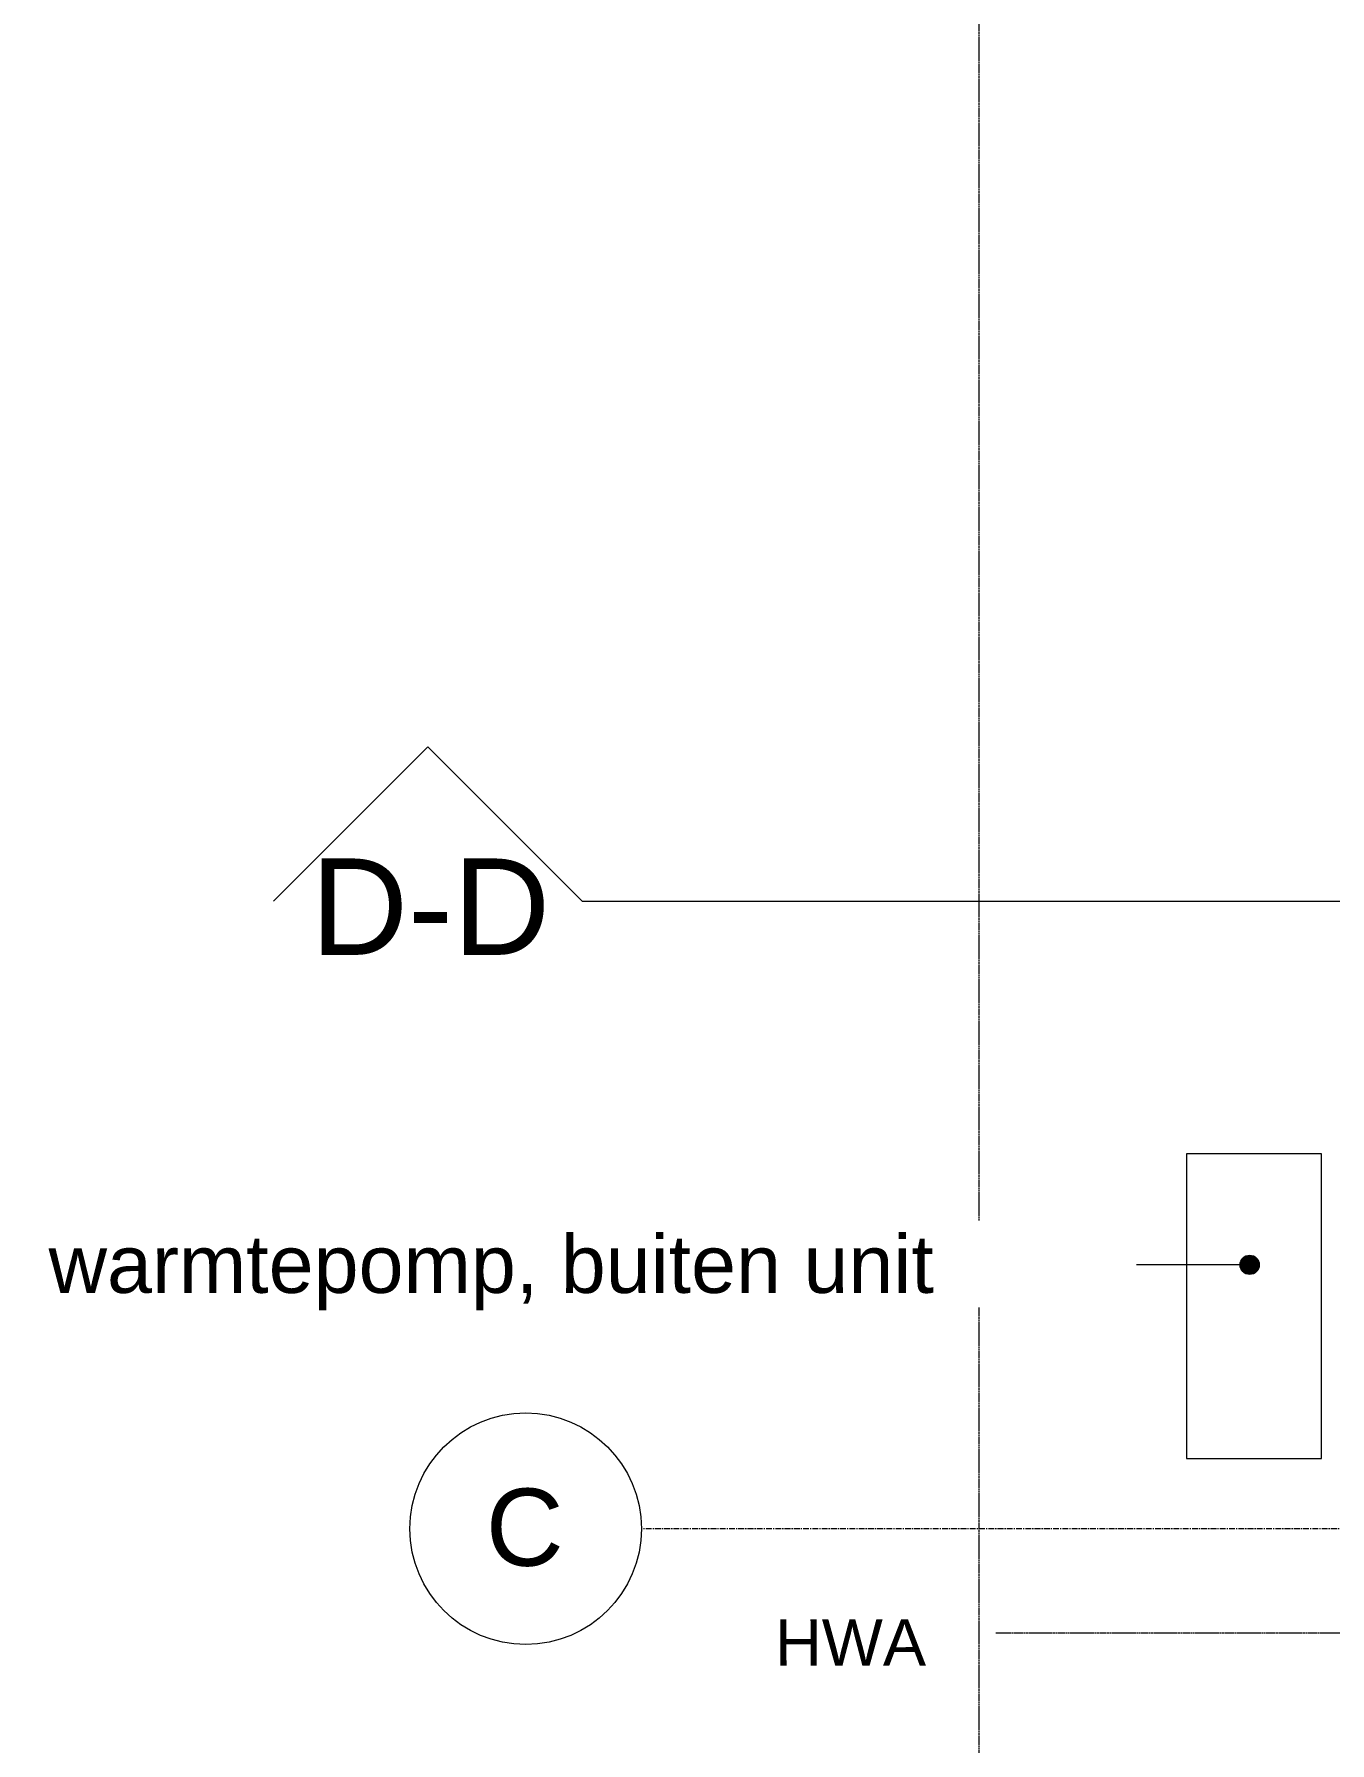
# Model space of a CAD drawing. Header units: millimetres. Extents: x -8591 to 211781, y -3000 to 31870.
# Drawn here: x -8591 to -5232, y 1306 to 5733 of the extents above; entities that cross this region are included whole.
import ezdxf

# ---------------------------------------------------------------- set-up
doc = ezdxf.new("R2010")
doc.units = ezdxf.units.MM
doc.linetypes.add('dash-dash', pattern=[6, 3, -1, 1, -1])
doc.linetypes.add('grid', pattern=[24, 15, -3, 3, -3])
for name, color, linetype, lineweight in [('A-DETL', 90, 'Continuous', 9), ('A-GENM', 13, 'Continuous', 9), ('A-GENM-IDEN', 13, 'Continuous', 9), ('G-ANNO-SYMB', 111, 'Continuous', 9), ('G-ANNO-TEXT', 231, 'Continuous', 9), ('S-GRID', 1, 'Continuous', 9), ('S-GRID-IDEN', 1, 'Continuous', 9)]:
    doc.layers.add(name, color=color, linetype=linetype, lineweight=lineweight)
doc.styles.add('Arial', font='arial.ttf', dxfattribs={"height": 250})
doc.styles.add('Arial_1', font='arial.ttf', dxfattribs={"height": 200})
doc.styles.add('Arial_3', font='arial.ttf', dxfattribs={"height": 120})
doc.styles.add('Arial_4', font='arial.ttf', dxfattribs={"height": 150})

# ---------------------------------------------------------------- blocks, each defined once
blk = doc.blocks.new('EB_Boiler_stiebel_eltron_buitenunit - EB_Boiler_stiebel_eltron_buitenunit-1706381-Begane grond')
at = {"layer": 'A-GENM'}
for p, q in [((395, 175), (-395, 175)), ((-395, 175), (-395, -175)), ((395, -175), (395, 175)), ((-395, -175), (395, -175))]:
    blk.add_line(p, q, dxfattribs=at)
blk = doc.blocks.new('Grid - r_3_0mm-1753543-Begane grond')
at = {"layer": 'S-GRID-IDEN'}
blk.add_circle((0, 0), 3, dxfattribs=at)
blk = doc.blocks.new('Section - gesloten pijl _ viewname _ sheetnumber-464714-Begane grond')
at = {"layer": 'G-ANNO-SYMB'}
for p, q in [((-4, 4), (-8, 0)), ((0, 0), (-4, 4)), ((0, 0), (5, 0))]:
    blk.add_line(p, q, dxfattribs=at)

msp = doc.modelspace()

# ---------------------------------------------------------------- hatches: boundary and pattern name
at = {"layer": 'A-GENM-IDEN'}
h = msp.add_hatch(color=256, dxfattribs=at)
edge = h.paths.add_edge_path()
edge.add_arc((-5440, 2544.2), 25, 0, 360)

# ---------------------------------------------------------------- linework, layer by layer
at = {"layer": 'A-DETL', "linetype": 'dash-dash'}
for p, q in [((-6142, 10118.9), (-6142, -1621.1)), ((-6097.7, 1590.4), (-4957.7, 1590.4))]:
    msp.add_line(p, q, dxfattribs=at)
at = {"layer": 'A-GENM-IDEN'}
msp.add_line((-5440, 2544.2), (-6251.1, 2544.2), dxfattribs=at)
msp.add_circle((-5440, 2544.2), 25, dxfattribs=at)
at = {"layer": 'G-ANNO-SYMB'}
msp.add_line((-7170.6, 3486.7), (6291.7, 3486.7), dxfattribs=at)
at = {"layer": 'S-GRID', "linetype": 'grid'}
msp.add_line((6521.6, 1860.4), (-7016.6, 1860.4), dxfattribs=at)

# ---------------------------------------------------------------- block references
at = {"layer": 'A-GENM', "rotation": 269.9999999999997}
msp.add_blockref('EB_Boiler_stiebel_eltron_buitenunit - EB_Boiler_stiebel_eltron_buitenunit-1706381-Begane grond', (-5429.2, 2436.9), dxfattribs=at)
at = {"layer": 'G-ANNO-SYMB', "xscale": 99.99999999999993, "yscale": 99.99999999999993, "zscale": 99.99999999999993}
msp.add_blockref('Section - gesloten pijl _ viewname _ sheetnumber-464714-Begane grond', (-7170.6, 3486.7), dxfattribs=at)
at = {"layer": 'S-GRID-IDEN', "xscale": 99.99999999999993, "yscale": 99.99999999999993, "zscale": 99.99999999999993, "rotation": 89.99999999999982}
msp.add_blockref('Grid - r_3_0mm-1753543-Begane grond', (-7316.6, 1860.4), dxfattribs=at)

# ---------------------------------------------------------------- texts
at = {"layer": 'G-ANNO-SYMB', "insert": (-7873.6, 3597.4), "char_height": 250, "width": 753.586, "attachment_point": 1, "style": 'Arial'}
msp.add_mtext('D-D', dxfattribs=at)
at = {"layer": 'G-ANNO-TEXT', "color": 7, "insert": (-6670.1, 1625.1), "char_height": 120, "width": 521.097, "attachment_point": 1, "rotation": 0.0892, "style": 'Arial_3'}
msp.add_mtext('HWA', dxfattribs=at)
at = {"layer": 'S-GRID-IDEN', "insert": (-7420, 1964.3), "char_height": 200, "width": 248.523, "attachment_point": 1, "style": 'Arial_1'}
msp.add_mtext('C', dxfattribs=at)

# ---------------------------------------------------------------- next in the draw order: texts
at = {"layer": 'A-GENM-IDEN', "insert": (-8553.1, 2621.4), "char_height": 150, "width": 2781.856, "attachment_point": 1, "style": 'Arial_4', "bg_fill": 3, "box_fill_scale": 1.25, "bg_fill_color": 256, "bg_fill_true_color": 13158600, "bg_fill_transparency": 0}
msp.add_mtext('warmtepomp, buiten unit', dxfattribs=at)

doc.saveas('drawing.dxf')
